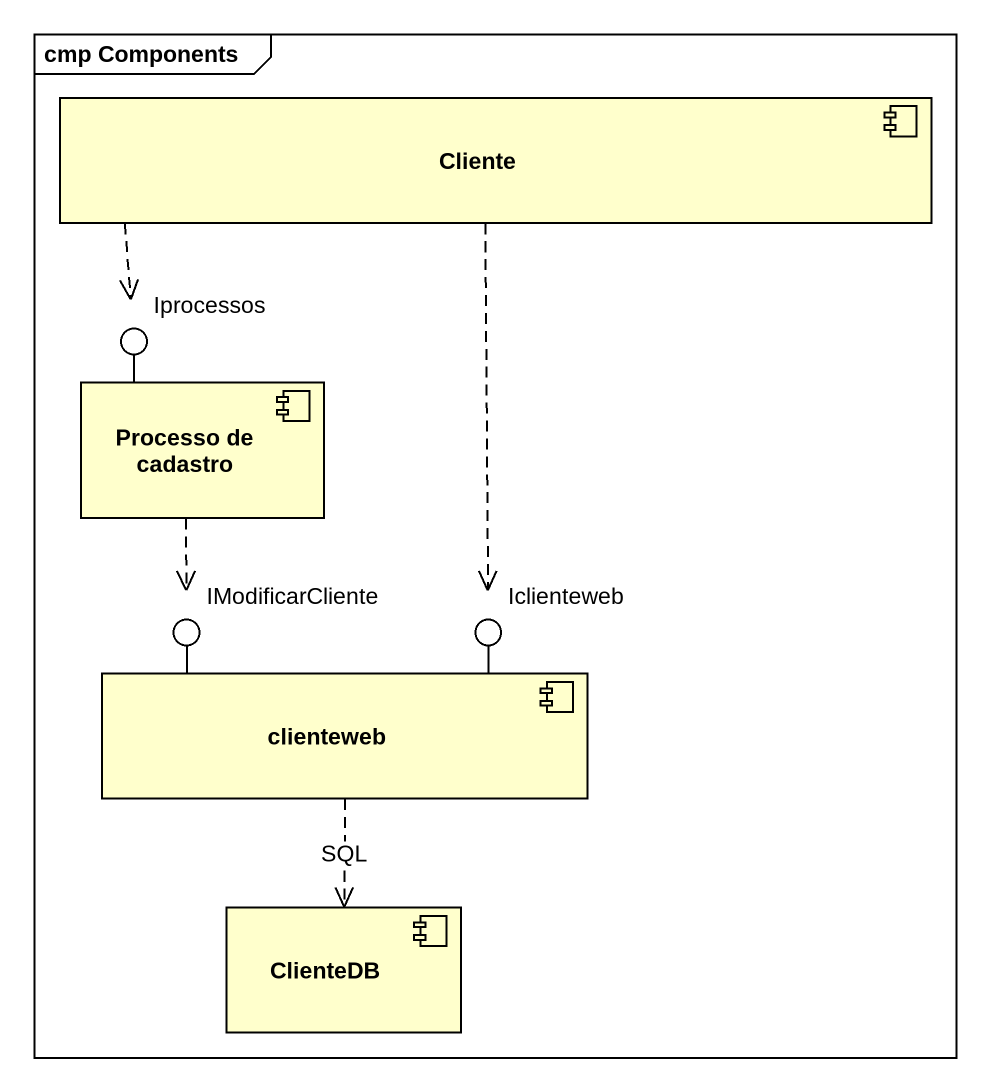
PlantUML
@startuml
mainframe cmp Components
component Cliente
() Iprocessos
component "Processo de cadastro" as Processo_de_cadastro
() IModificarCliente
() Iclienteweb
component clienteweb
component ClienteDB
Processo_de_cadastro -up- Iprocessos
clienteweb -up- IModificarCliente
clienteweb -up- Iclienteweb
Cliente .left.> Iprocessos
Cliente ..> Iclienteweb
Processo_de_cadastro ..> IModificarCliente
clienteweb ..> ClienteDB : SQL
@enduml
